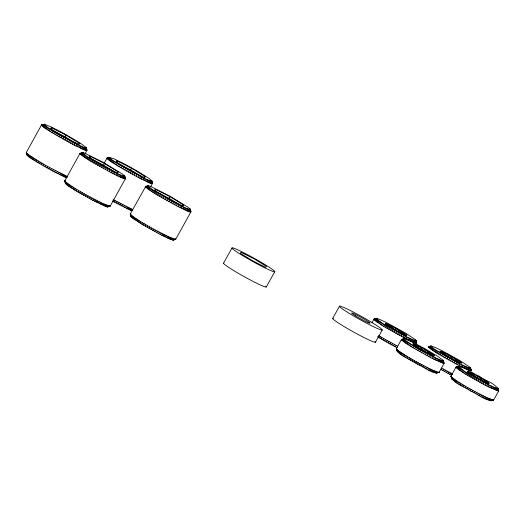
<?xml version="1.0" encoding="UTF-8"?>
<svg xmlns="http://www.w3.org/2000/svg" width="525" height="525" viewBox="0 0 525 525"><rect width="100%" height="100%" fill="white"/><g stroke="black" fill="none" stroke-linecap="round" stroke-linejoin="round"><path stroke-width="0.79" d="M66.859 177.863L54.265 171.865L36.507 161.805L36.514 159.935L28.672 154.777L26.25 152.545L41.534 124.97L44.441 124.248L50.971 126.84L64.47 133.796L79.662 142.734L86.192 147.558L87.012 150.17L85.418 153.149M124.661 175.973L125.252 178.828L120.599 177.266L112.96 173.631L90.234 160.939L82.392 155.787L80.003 153.379L82.563 152.644L84.873 153.267L102.939 162.205L122.542 174.136L124.661 175.973L125.482 178.585L110.197 206.161L107.638 206.902L106.129 206.568L92.735 200.274L74.97 190.214L74.983 188.35L67.141 183.192L64.719 180.961L80.003 153.379L81.815 153.667M140.47 223.348L140.483 221.478L133.612 217.022L130.22 214.088L145.701 186.441L148.91 185.902L151.325 186.769L170.29 196.363L188.042 207.27L190.162 209.101L190.982 211.713L175.698 239.295L173.138 240.03L169.877 239.032L161.674 235.18L142.065 224.313L131.788 217.455L130.902 216.451L130.22 214.088M397.668 346.808L396.729 347.524L388.244 342.963L378.479 337.26L378.486 336.02M405.956 357.558L405.969 355.688L398.6 350.844L396.322 348.751L401.435 339.452L404.309 338.737L411.764 341.795L424.771 348.626L437.253 356.022L443.08 360.222L444.143 363.293L439.058 372.428C431.301 374.371 424.456 366.608 417.454 364.219C411.082 359.225 399.354 356.744 396.322 348.751M460.543 385.166L460.55 383.303L454.092 379.109L450.909 376.359L456.015 367.06C464.244 365.256 471.909 373.557 479.358 376.235C485.408 381.117 496.132 382.981 498.724 390.902L493.638 400.037C485.408 401.842 477.75 393.54 470.302 390.863C464.205 386.026 453.803 384.116 450.909 376.359M86.192 147.558C89.368 154.58 78.382 146.153 76.223 146.081L76.269 143.994C65.645 137.97 52.329 132.51 44.093 124.228M114.693 174.497L114.739 172.41C104.114 166.379 90.799 160.926 82.563 152.644M151.83 180.935C154.501 187.504 143.837 179.255 141.724 179.215L141.77 177.122L120.547 165.447L112.54 160.322L109.403 157.428L113.938 158.819L124.497 163.984L137.268 171.058L148.667 178.205L151.692 180.692L152.513 183.304L150.531 186.985M190.162 209.101C193.338 216.123 182.352 207.697 180.193 207.624L180.239 205.537L155.918 191.96L150.111 188.081L147.853 186.001L148.91 185.902M406.553 338.992L406.599 336.906L386.748 325.986L379.267 321.188L376.333 318.485L379.555 319.358L387.227 322.96L405.569 333.119L415.177 339.537L416.01 340.476L416.666 342.996L413.188 342.057L404.926 338.179L383.572 326.261L376.208 321.412L373.931 319.318L376.504 318.419M443.356 360.537L443.953 363.359L434.031 359.29L434.077 357.203L412.735 345.378L405.188 340.338L403.784 338.927L404.309 338.737M461.14 366.601L461.18 364.514L441.335 353.594L433.847 348.797L430.913 346.093L434.136 346.966L441.814 350.569L460.149 360.727L469.763 367.146L470.59 368.084L471.247 370.604L467.775 369.666L459.513 365.787L438.158 353.87L430.789 349.02L428.512 346.927L431.091 346.027M498.067 388.375L498.54 390.967L488.617 386.899L488.663 384.812C478.682 379.155 466.312 374.102 458.568 366.325M38.095 162.77L38.22 160.972L36.514 159.935M76.565 191.185L76.689 189.387L74.983 188.35M142.065 224.313L142.19 222.515L140.483 221.478M379.969 338.166L380.093 336.374L379.024 335.718M407.446 358.463L407.571 356.665L405.969 355.688M462.033 386.072L462.151 384.274L460.55 383.303M391.348 325.999L391.191 328.033L393.665 329.319L394.236 327.508L387.811 324.312L385.468 323.682L388.342 325.92L396.565 330.776L406.796 335.541L403.968 333.191L394.236 327.508M418.668 348.324L418.825 346.297C401.258 338.198 426.996 352.964 428.446 353.404C446.014 361.502 420.276 346.736 418.825 346.297M445.928 353.607L445.771 355.642L446.978 356.258L447.339 354.336C428.026 345.096 451.087 358.582 454.145 359.992C473.458 369.233 450.398 355.747 447.339 354.336M473.406 373.905L473.248 375.933L474.456 376.556L474.817 374.627C455.503 365.387 478.564 378.873 481.622 380.284C500.935 389.524 477.875 376.044 474.817 374.627M76.223 146.081L74.491 145.215L74.655 143.187M112.96 173.631L113.124 171.596M141.724 179.215L139.991 178.343L140.155 176.315M180.193 207.624L178.461 206.758L178.625 204.73M404.926 338.179L405.09 336.151M434.031 359.29L432.403 358.477L432.567 356.442M459.513 365.787L459.67 363.759M488.617 386.899L486.99 386.085L487.148 384.051M39.762 163.767L40.005 162.041L38.22 160.972M78.232 192.183L78.474 190.457L76.689 189.387M143.732 225.31L143.975 223.584L142.19 222.515M381.531 339.104L381.773 337.378L380.093 336.374M409.008 359.395L409.251 357.669L407.571 356.665M463.588 387.004L463.831 385.278L462.151 384.274M74.491 145.215L72.68 144.29L72.962 142.321M111.149 172.705L111.431 170.737M139.991 178.343L138.18 177.417L138.462 175.448M178.461 206.758L176.649 205.833L176.932 203.864M403.226 337.312L403.508 335.344M432.403 358.477L430.703 357.604L430.986 355.635M457.807 364.921L458.089 362.952M486.99 386.085L485.284 385.212L485.566 383.243M36.507 161.805C34.906 160.237 26.427 156.516 27.49 154.704M72.68 144.29L51.765 132.53L43.923 127.372L41.508 125.14L43.903 124.3M74.97 190.214C73.375 188.652 64.897 184.925 65.96 183.113M86.33 147.807L83.803 147.413L76.269 143.994M138.18 177.417L117.265 165.657L110.394 161.201L107.008 158.268L109.594 157.362M107.638 206.902L110.079 205.728M110.224 205.99L107.822 206.83M124.799 176.223L122.272 175.823L114.739 172.41M176.649 205.833L155.735 194.073L148.864 189.61L145.471 186.683L148.063 185.771M173.138 240.03L173.211 239.558M175.58 238.855L175.698 239.295L173.322 239.964M190.299 209.35L187.773 208.957L180.239 205.537M430.703 357.604L411.049 346.553L404.591 342.366L401.408 339.609L403.981 338.717M416.01 340.476L413.648 340.102L406.599 336.906M436.682 373.098L436.577 372.717M439.058 372.428L438.946 372.015M443.487 360.767L441.125 360.399L434.077 357.203M451.592 378.722L451.119 376.123L451.717 378.952M485.284 385.212L465.636 374.161L459.178 369.974L455.995 367.218L458.391 366.391M470.59 368.084L468.228 367.71L461.18 364.514M491.092 400.772L491.164 400.326M392.398 328.65L392.752 326.727M420.236 347.018L419.875 348.948L422.441 350.326L423.229 348.626M70.809 143.312L71.216 141.409M109.279 171.727L109.686 169.824M136.31 176.446L136.717 174.543M174.779 204.855L175.186 202.952M401.461 336.394L401.868 334.491M428.938 356.692L429.352 354.788M456.048 364.002L456.455 362.099M483.525 384.3L483.932 382.397M41.495 164.791L41.862 163.137L40.005 162.041M79.964 193.2L80.332 191.546L78.474 190.457M145.464 226.334L145.832 224.68L143.975 223.584M383.152 340.056L383.519 338.402L381.773 337.378M410.629 360.347L410.996 358.7L409.251 357.669M465.209 387.955L465.577 386.308L463.831 385.278M68.88 142.295L69.418 140.464M107.349 170.71L107.888 168.873M134.38 175.429L134.918 173.591M172.85 203.838L173.388 202.007M399.656 335.436L400.194 333.605M427.133 355.733L427.672 353.896M454.237 363.044L454.775 361.213M481.714 383.342L482.252 381.504M43.28 165.821L43.772 164.24L41.862 163.137M81.749 194.237L82.241 192.655L80.332 191.546M147.249 227.364L147.742 225.789L145.832 224.68M384.818 341.02L385.311 339.445L383.519 338.402M412.296 361.318L412.788 359.737L410.996 358.7M421.142 349.617L421.713 347.799M448.816 355.117L448.245 356.928L453.383 359.822L454.814 358.49M466.876 388.927L467.375 387.345L465.577 386.308M476.293 375.408L475.722 377.226L479.62 379.391L480.841 377.934M66.924 141.245L67.594 139.479M105.394 169.654L106.057 167.888M132.425 174.372L133.088 172.607M170.894 202.788L171.557 201.023M397.812 334.445L398.482 332.686M425.289 354.742L425.959 352.977M452.399 362.053L453.062 360.294M479.876 382.351L480.546 380.586M45.097 166.858L45.728 165.355L43.772 164.24M83.567 195.274L84.197 193.771L82.241 192.655M149.067 228.401L149.697 226.898L147.742 225.789M386.518 341.992L387.148 340.489L385.311 339.445M413.995 362.289L414.625 360.787L412.788 359.737M468.582 389.898L469.206 388.395L467.375 387.345M395.752 328.328L394.964 330.028L398.797 332.213L400.227 330.881M449.544 357.637L450.332 355.937M477.022 377.934L477.816 376.235M64.942 140.162L65.743 138.469M103.412 168.571L104.213 166.884M130.443 173.289L131.243 171.603M168.912 201.705L169.713 200.012M395.955 333.428L396.756 331.741M423.432 353.725L424.233 352.032M450.535 361.036L451.336 359.349M478.012 381.334L478.813 379.641M46.942 167.895L47.703 166.464L45.728 165.355M85.411 196.311L86.172 194.88L84.197 193.771M150.911 229.438L151.673 228.014L149.697 226.898M388.244 342.963L388.999 341.532L387.148 340.489M415.721 363.254L416.483 361.83L414.625 360.787M442.824 370.571L443.586 369.141L441.728 368.097L441.098 369.6L451.31 375.132L452.255 374.417M470.302 390.863L471.063 389.438L469.206 388.395M104.291 163.019L107.034 158.097L109.403 157.428M223.565 263.143L232.037 247.918M266.273 286.985L274.746 271.76A24.458 1.746 29.1 0 0 243.777 252.735A24.458 1.746 29.1 0 0 241.657 255.019A24.458 1.746 29.1 0 0 274.746 271.76M332.732 318.36L339.511 306.18M372.002 322.672L373.958 319.154L376.333 318.485M375.441 342.202L382.22 330.022A24.458 1.746 29.1 0 0 351.245 310.997A24.458 1.746 29.1 0 0 349.125 313.281A24.458 1.746 29.1 0 0 382.22 330.022M62.954 139.059L63.892 137.445M101.423 167.475L102.362 165.854M128.454 172.187L129.393 170.573M166.924 200.602L167.862 198.988M394.085 332.397L395.023 330.776M421.562 352.695L422.5 351.074M448.672 360.006L449.603 358.391M476.149 380.303L477.081 378.683M51.371 127.693L51.995 130.121L65.093 136.749L66.045 135.115L79.78 143.555L78.842 144.572L64.168 137.143L50.433 128.71L51.371 127.693L66.045 135.115M89.841 156.109L90.464 158.537L103.563 165.165L104.514 163.531L118.25 171.97L117.311 172.981L102.638 165.559L88.896 157.119L89.841 156.109L104.514 163.531M116.872 160.827L117.495 163.255L130.594 169.877L131.545 168.249L145.281 176.689L144.342 177.699L129.668 170.277L115.933 161.838L116.872 160.827L131.545 168.249M155.964 191.664L169.063 198.293L170.015 196.658L183.75 205.098L182.812 206.115L168.138 198.693L154.396 190.253L155.341 189.236L170.015 196.658M396.27 330.757L397.274 329.175M424.758 349.473L423.747 351.048L427.448 353.207L429.076 351.993M450.85 358.365L451.861 356.783M478.327 378.656L479.338 377.081M48.792 168.919L49.685 167.567L66.872 176.262L64.824 177.03M87.262 197.334L88.154 195.982L102.624 203.438L110.001 206.233M114.293 202.053L115.185 200.701L132.372 209.39L130.325 210.157L112.442 201.023M152.762 230.468L153.654 229.11L168.125 236.572L175.501 239.367M389.977 343.921L390.869 342.569L397.556 346.139M417.454 364.219L418.346 362.86L431.937 369.869L438.867 372.494M444.557 371.529L445.449 370.178L452.727 374.056M472.034 391.827L472.927 390.469L486.517 397.477L493.454 400.102M60.979 137.95L62.048 136.408M99.448 166.359L100.518 164.817M126.479 171.078L127.549 169.536M164.948 199.493L166.018 197.951M392.227 331.354L393.297 329.812M419.705 351.645L420.774 350.103M446.814 358.962L447.884 357.42M474.292 379.253L475.361 377.711M50.643 169.929L51.667 168.65M89.112 198.345L90.136 197.065M116.143 203.063L117.167 201.777M154.612 231.473L155.636 230.193M391.702 344.866L392.726 343.58M419.18 365.157L420.203 363.877M446.283 372.474L447.313 371.188M473.76 392.766L474.79 391.486M59.03 136.835L60.231 135.365M97.499 165.25L98.7 163.78M124.53 169.969L125.731 168.499M162.999 198.378L164.2 196.914M390.397 330.304L391.598 328.84M417.874 350.602L419.075 349.132M444.983 357.912L446.178 356.449M472.461 378.21L473.655 376.74M397.556 331.485L398.777 330.035M425.033 351.783L426.254 350.326M452.143 359.093L453.364 357.643M57.12 135.726L58.446 134.334M95.589 164.141L96.915 162.75M122.62 168.86L123.946 167.468M161.09 197.275L162.415 195.877M388.598 329.267L389.931 327.876M416.082 349.565L417.408 348.167M443.185 356.875L444.511 355.484M470.663 377.173L471.988 375.775M52.467 170.914L53.629 169.7M90.937 199.329L92.098 198.115M117.968 204.041L119.129 202.834M156.437 232.457L157.598 231.249M393.409 345.785L394.57 344.571M420.892 366.076L422.048 364.868M447.996 373.393L449.151 372.179M475.473 393.684L476.634 392.477M426.274 352.505L427.704 351.173M482.291 378.781L480.861 380.113L482.029 380.815L483.656 379.601M55.263 134.636L56.713 133.317M93.732 163.052L95.182 161.733M120.763 167.764L122.213 166.445M159.232 196.179L160.683 194.86M386.859 328.243L388.31 326.918M414.337 348.534L415.787 347.215M441.44 355.852L442.89 354.526M468.917 376.143L470.367 374.824M54.265 171.865L55.552 170.723M92.735 200.274L94.021 199.132M119.766 204.993L121.052 203.851M158.235 233.408L159.521 232.267M395.089 346.671L396.382 345.529M422.566 366.968L423.859 365.827M449.676 374.279L450.962 373.137M477.153 394.577L478.439 393.435M53.471 133.567L55.046 132.32M91.941 161.982L93.516 160.735M118.972 166.694L120.547 165.447M157.441 195.11L159.016 193.863M385.179 327.233L386.748 325.986M412.657 347.53L414.225 346.283M439.76 354.841L441.335 353.594M467.237 375.139L468.812 373.892M56.011 172.771L57.428 171.695M94.48 201.187L95.898 200.11M121.511 205.905L122.929 204.829M159.981 234.321L161.398 233.238M424.207 367.822L425.617 366.739M478.787 395.43L480.204 394.347M399.971 332.916L401.592 331.702M454.552 360.524L456.179 359.31M51.765 132.53L53.452 131.348M90.234 160.939L91.921 159.764M117.265 165.657L118.952 164.482M155.735 194.073L157.421 192.892M383.572 326.261L385.258 325.08M411.049 346.553L412.735 345.378M438.158 353.87L439.845 352.688M465.636 374.161L467.322 372.986M57.704 173.637L59.24 172.62M96.173 202.053L97.709 201.036M123.204 206.765L124.74 205.754M161.674 235.18L163.209 234.163M425.788 368.629L427.317 367.612M480.368 396.237L481.904 395.22M50.157 131.532L51.949 130.417M88.627 159.941L90.418 158.832M115.657 164.66L117.449 163.551M154.127 193.075L155.918 191.96M382.062 325.323L383.854 324.207M409.539 345.614L411.331 344.505M436.642 352.931L438.441 351.816M464.12 373.223L465.918 372.113M401.048 333.578L402.852 332.476M428.525 353.876L430.329 352.767M456.232 360.819L457.433 360.084M483.105 381.485L484.91 380.376M59.318 174.444L60.972 173.493M97.788 202.86L99.442 201.902M124.819 207.578L126.472 206.62M163.288 235.988L164.942 235.036M427.298 369.383L428.951 368.425M481.878 396.992L483.532 396.034M48.654 130.574L50.551 129.531M87.124 158.99L89.02 157.94M114.155 163.708L116.051 162.658M152.624 192.117L154.521 191.074M380.645 324.424L382.541 323.38M408.122 344.722L410.018 343.672M435.232 352.032L437.128 350.989M462.709 372.33L464.605 371.28M60.854 175.192L62.613 174.293M99.323 203.608L101.082 202.709M126.354 208.327L128.113 207.421M164.824 236.742L166.583 235.837M428.728 370.086L430.493 369.18M483.315 397.694L485.074 396.788M402.006 334.195L403.968 333.191M429.483 354.487L431.452 353.483M457.242 361.469L458.555 360.8M484.063 382.095L486.032 381.091M47.27 129.675L49.258 128.691M85.739 158.091L87.728 157.106M112.77 162.809L114.758 161.818M151.239 191.218L153.228 190.234M379.345 323.584L381.334 322.593M406.822 343.875L408.811 342.891M433.932 351.192L435.921 350.201M461.409 371.483L463.398 370.499M62.285 175.882L64.155 175.028M100.754 204.291L102.624 203.438M127.785 209.009L129.655 208.156M166.254 237.425L168.125 236.572M430.073 370.722L431.937 369.869M484.654 398.331L486.517 397.477M46.01 128.842L48.083 127.91M84.479 157.251L86.553 156.325M111.51 161.969L113.584 161.037M149.979 190.385L152.053 189.453M378.164 322.796L380.238 321.864M405.641 343.087L407.715 342.156M432.751 350.405L434.825 349.473M460.228 370.696L462.302 369.764M402.826 334.74L404.933 333.834M431.005 354.736L432.41 354.126M458.115 362.047L459.513 361.443M485.592 382.344L486.99 381.734M63.617 176.492L65.573 175.685M102.086 204.907L104.042 204.094M129.117 209.626L131.073 208.812M167.587 238.035L169.542 237.228M431.314 371.293L433.276 370.486M485.894 398.908L487.856 398.094M44.894 128.067L47.04 127.188M83.363 156.483L85.509 155.603M110.394 161.201L112.54 160.322M148.864 189.61L151.01 188.731M377.114 322.068L379.267 321.188M404.591 342.366L406.744 341.486M431.701 349.676L433.847 348.797M459.178 369.974L461.324 369.095M43.923 127.372L46.141 126.538M82.392 155.787L84.61 154.954M109.423 160.499L111.641 159.672M103.294 205.446L105.341 204.671M147.893 188.915L150.111 188.081M168.794 238.573L170.842 237.805M376.208 321.412L378.42 320.585M403.686 341.709L405.897 340.876M430.789 349.02L433 348.193M432.442 371.798L434.49 371.031M458.266 369.318L460.477 368.484M487.029 399.407L489.077 398.639M404.237 334.943L405.713 334.386M431.714 355.235L433.191 354.683M458.817 362.552L460.294 361.994M485.559 383.119L487.777 382.292M26.48 152.303L27.07 155.157M65.317 180.738L64.746 180.79L65.54 183.573M151.804 181.099L148.358 180.167L141.77 177.122M488.663 384.812L495.705 388.008L498.048 388.526M43.109 126.748L45.38 125.961M81.578 155.164L83.849 154.376M108.609 159.882L110.88 159.088M147.079 188.291L149.349 187.504M375.441 320.834L377.711 320.04M402.918 341.125L405.188 340.338M430.021 348.442L432.292 347.648M457.505 368.734L459.769 367.946M65.907 177.489L67.325 176.997M104.377 205.905L106.503 205.163M132.825 210.125L131.407 210.617L130.325 210.157M169.877 239.032L172.003 238.298M433.46 372.225L435.586 371.49M488.04 399.833L490.166 399.098M404.768 335.357L406.298 334.845M432.246 355.648L433.781 355.136M459.349 362.965L460.884 362.453M486.826 383.257L488.362 382.745M42.459 126.217L44.769 125.462M80.929 154.626L83.239 153.871M107.96 159.344L110.27 158.589M146.429 187.76L148.739 187.005M374.824 320.329L377.14 319.574M402.301 340.62L404.617 339.865M429.411 347.937L431.721 347.183M456.888 368.228L459.198 367.474M105.322 206.279L107.52 205.57M170.822 239.407L173.02 238.698M434.346 372.579L436.538 371.871M488.926 400.188L491.124 399.479M41.967 125.764L44.317 125.042M80.437 154.179L82.786 153.451M107.468 158.898L109.817 158.169M145.937 187.307L148.286 186.585M374.364 319.902L376.714 319.18M401.848 340.2L404.191 339.478M428.951 347.511L431.294 346.789M456.428 367.808L458.771 367.087M106.129 206.568L108.38 205.879M171.629 239.695L173.88 239.006M435.1 372.848L437.351 372.159M489.681 400.457L491.932 399.768M405.11 335.672L406.678 335.193M487.174 383.572L488.742 383.099M79.78 143.555L77.359 144.283L65.093 136.749M115.828 172.692L118.25 171.97M142.859 177.411L145.281 176.689M181.328 205.826L183.75 205.098M41.652 125.403L44.015 124.707M80.122 153.818L82.484 153.116M107.153 158.537L109.515 157.835M145.622 186.946L147.984 186.25M374.069 319.567L376.432 318.865M401.546 339.859L403.915 339.163M428.649 347.176L431.018 346.474M456.127 367.467L458.496 366.772M81.112 153.451L83.409 152.775M106.785 206.771L109.088 206.095M172.285 239.899L174.589 239.223M375.769 318.997L377.298 318.544M429.581 346.828L431.117 346.382M435.711 373.039L438.014 372.363M456.205 366.988L459.362 366.45M490.298 400.647L492.594 399.971M41.508 125.14L43.883 124.458M79.971 153.549L82.353 152.873M107.008 158.268L109.384 157.585M145.471 186.683L147.853 186.001M173.348 239.8L175.724 239.124M373.931 319.318L376.307 318.636M401.408 339.609L403.784 338.927M428.512 346.927L430.894 346.244M455.995 367.218L458.371 366.542M436.708 372.947L439.084 372.264M491.288 400.555L493.664 399.873L491.269 400.706M41.731 124.897L44.441 124.248M80.574 153.333L82.911 152.663M107.231 158.025L109.942 157.382M146.075 186.46L148.411 185.791M107.29 206.883L109.627 206.213M172.791 240.01L175.127 239.341M374.141 319.088L376.832 318.439M405.661 335.77L406.849 335.429M431.412 346.047L428.728 346.697M433.138 356.062L434.326 355.72M456.553 367.014L458.889 366.345M436.183 373.144L438.519 372.474M490.77 400.752L493.1 400.083M428.538 346.762L430.913 346.093M130.817 213.865L130.246 213.918L131.033 216.7M451.119 376.123L451.467 376.149M42.105 124.917L42.643 125.035M107.605 158.045L108.143 158.169M374.496 319.108L375.001 319.22M457.065 367.126L457.721 367.329M443.586 369.141L445.449 370.178M388.999 341.532L390.869 342.569M471.063 389.438L472.927 390.469M416.483 361.83L418.346 362.86M113.203 199.598L115.185 200.701M47.703 166.464L49.685 167.567M151.673 228.014L153.654 229.11M86.172 194.88L88.154 195.982M130.594 169.877L141.494 176.577M169.063 198.293L179.963 204.986M103.563 165.165L113.781 171.439M377.541 336.683L378.479 337.26M497.858 389.727L498.75 390.738M443.271 362.119L443.73 362.545M470.833 369.856L471.273 370.447M416.253 342.248L416.686 342.838M190.516 211.089L190.982 211.713M152.047 182.674L152.513 183.304M86.546 149.546L87.012 150.17M64.719 180.961L65.402 183.323M26.25 152.545L26.933 154.908M497.943 388.146L498.612 390.488M470.466 367.848L471.247 370.604M415.879 340.239L416.666 342.996M397.13 351.343L396.539 348.515L397.412 351.658M151.692 180.692L152.368 183.035M467.578 371.47L467.919 372.658M385.521 323.564L385.855 324.758M497.871 388.592L498.54 390.967M497.661 387.831L498.317 390.154M470.183 367.533L471.056 370.676M451.342 376.943L451.992 379.267M443.08 360.222L443.953 363.359M415.603 339.924L416.476 343.068M189.866 208.766L190.752 211.962M151.397 180.357L152.283 183.547M124.366 175.639L125.252 178.828M130.613 214.443L131.335 217.035M85.897 147.223L86.782 150.412M64.949 180.718L65.835 183.907M26.644 152.9L27.366 155.492M497.549 388.572L498.186 390.948M470.072 368.274L470.708 370.65M451.802 377.363L452.419 379.66M442.962 360.964L443.605 363.339M415.485 340.666L416.128 343.042M397.222 349.755L397.838 352.052M189.742 209.56L190.385 211.936M151.272 181.145L151.915 183.52M124.241 176.426L124.884 178.808M131.171 215.165L131.788 217.455M85.772 148.017L86.415 150.393M65.671 182.037L66.288 184.327M27.202 153.622L27.818 155.912M467.847 371.477L468.326 373.262M413.26 343.868L413.582 345.056M385.783 323.577L386.262 325.356M155.341 189.236L155.807 191.061M497.077 388.467L497.68 390.836M469.599 368.169L470.203 370.538M452.419 377.869L452.99 380.126M442.49 360.859L443.1 363.228M415.012 340.561L415.616 342.93M397.832 350.26L398.409 352.518M189.236 209.449L189.84 211.818M150.767 181.033L151.371 183.402M123.736 176.315L124.34 178.684M131.827 215.703L132.398 217.954M85.267 147.899L85.87 150.275M66.327 182.569L66.898 184.826M27.858 154.16L28.429 156.411M468.326 371.608L468.707 373.183M440.849 351.31L441.23 352.885M413.739 344L414.12 345.575M386.262 323.702L386.643 325.277M496.46 388.277L497.017 390.633M468.983 367.979L469.54 370.335M441.879 360.668L442.437 363.024M414.402 340.371L414.96 342.727M188.58 209.245L189.138 211.601M150.111 180.83L150.668 183.186M123.08 176.111L123.638 178.467M84.61 147.702L85.168 150.058M453.18 378.453L453.698 380.664M398.6 350.844L399.118 353.056M132.641 216.32L133.16 218.538M67.141 183.192L67.659 185.404M28.672 154.777L29.19 156.995M495.705 388.008L496.204 390.344M468.228 367.71L468.727 370.046M441.125 360.399L441.623 362.736M413.648 340.102L414.146 342.438M187.773 208.957L188.272 211.293M149.303 180.541L149.802 182.877M122.272 175.823L122.771 178.159M83.803 147.413L84.302 149.743M454.092 379.109L454.545 381.275M399.512 351.501L399.965 353.666M133.612 217.022L134.065 219.188M68.112 183.888L68.565 186.053M29.643 155.479L30.096 157.644M469.009 371.858L469.317 373.406M441.525 351.56L441.998 353.883M414.422 344.249L414.737 345.798M386.945 323.951L387.26 325.5M494.819 387.653L495.252 389.963M467.342 367.362L467.775 369.666M440.239 360.045L440.665 362.355M412.762 339.754L413.188 342.057M186.828 208.582L187.254 210.886M148.358 180.167L148.792 182.477M121.328 175.448L121.754 177.758M82.858 147.039L83.291 149.343M455.142 379.831L455.523 381.951M400.562 352.223L400.936 354.342M134.728 217.79L135.102 219.903M69.228 184.662L69.602 186.775M30.758 156.247L31.133 158.36M493.808 387.227L494.163 389.504M466.331 366.929L466.686 369.206M439.222 359.618L439.576 361.896M411.744 339.321L412.099 341.598M185.745 208.123L186.099 210.394M147.276 179.707L147.63 181.985M120.245 174.989L120.599 177.266M81.775 146.58L82.13 148.851M469.875 372.218L470.105 373.734M442.398 351.921L442.627 353.437M415.288 344.61L415.636 346.881M387.811 324.312L388.159 326.589M456.323 380.618L456.619 382.679M401.737 353.01L402.032 355.071M135.982 218.63L136.277 220.69M70.481 185.496L70.777 187.556M32.012 157.087L32.307 159.141M492.68 386.722L492.942 388.959M465.196 366.43L465.465 368.662M438.093 359.113L438.362 361.351M410.616 338.822L410.878 341.053M184.531 207.585L184.8 209.823M146.062 179.169L146.331 181.407M119.031 174.451L119.3 176.689M80.561 146.042L80.83 148.273M457.623 381.465L457.826 383.467M403.042 353.857L403.239 355.852M137.366 219.529L137.57 221.524M71.866 186.395L72.069 188.396M33.397 157.986L33.6 159.981M470.912 372.684L471.109 374.889M443.435 352.393L443.632 354.598M416.325 345.076L416.463 346.546M388.848 324.785L389.051 326.99M491.433 386.151L491.603 388.342M463.956 365.853L464.126 368.045M436.852 358.542L437.023 360.734M409.375 338.244L409.546 340.436M183.205 206.968L183.376 209.16M144.736 178.559L144.907 180.751M117.705 173.841L117.876 176.032M79.236 145.425L79.406 147.617M459.034 382.358L459.139 384.293M404.453 354.749L404.552 356.685M138.869 220.48L138.968 222.416M73.369 187.353L73.467 189.282M34.899 158.937L35.004 160.873M490.094 385.514L490.16 387.653M462.617 365.216L462.683 367.356M435.507 357.899L435.579 360.045M408.03 337.608L408.096 339.747M181.768 206.286L181.84 208.432M143.299 177.877L143.371 180.016M116.268 173.158L116.34 175.298M77.798 144.743L77.871 146.888M472.1 373.255L472.126 375.375M444.623 352.958L444.649 355.084M417.513 345.647L417.546 347.767M390.036 325.349L390.062 327.475M375.027 341.453A24.458 1.746 29.1 0 1 353.791 332.122A24.458 1.746 29.1 0 1 333.27 318.314M265.86 286.237A24.458 1.746 29.1 0 1 245.562 277.417A24.458 1.746 29.1 0 1 223.748 263.071M241.132 252.308L240.293 253.207L252.551 260.741L265.65 267.369L266.49 266.464L254.231 258.93L241.132 252.308M355.477 315.814A10.48 0.748 29.1 0 0 369.981 323.229A10.48 0.748 29.1 0 0 357.138 315.256A10.48 0.748 29.1 0 0 355.477 315.814"/></g></svg>
